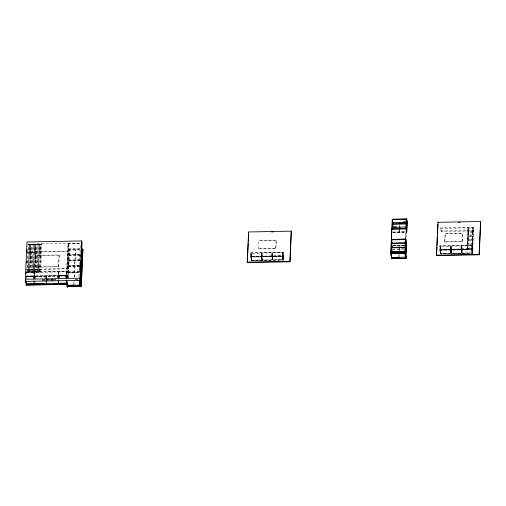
<?xml version="1.0" encoding="UTF-8"?>
<svg xmlns="http://www.w3.org/2000/svg" width="506" height="506" viewBox="0 0 506 506"><rect width="100%" height="100%" fill="white"/><g stroke="black" fill="none" stroke-linecap="round" stroke-linejoin="round"><path stroke-width="0.38" stroke-dasharray="2.53 1.9" d="M26.628 278.642L26.729 276.339M27.065 271.577L28.292 244.512M26.938 278.199L26.685 274.606M27.356 272.342L28.595 244.316L29.531 244.487L28.273 272.329L27.33 272.158M28.602 272.323L29.835 244.297L30.777 244.468L29.512 272.304L28.57 272.133M29.841 272.298L31.075 244.271L29.841 272.298L30.752 272.279L32.017 244.442L31.1 244.461M31.081 272.272L32.314 244.246L33.225 244.227L31.992 272.253L31.049 272.089M32.321 272.247L33.554 244.221L34.497 244.392L33.232 272.234L32.289 272.064M26.204 276.029L33.206 275.896L26.192 276.301M33.56 272.228L34.794 244.202L35.736 244.373L34.471 272.209L33.529 272.038M33.643 278.42L33.915 272.386L35.066 279.875M33.902 279.919L34.256 272.108L35.18 278.483M34.914 266.706L35.433 255.397L59.139 254.942L58.702 266.782L34.996 267.238L34.914 266.706L58.62 266.251L58.702 266.782M34.44 278.515L34.547 276.143M34.8 272.203L36.034 244.177L34.8 272.203L35.711 272.184L36.976 244.347L36.065 244.366M34.762 278.509L34.895 276.263M34.851 278.123L34.927 276.453M35.18 278.117L34.572 272.373L34.75 278.047M36.04 272.177L37.273 244.151L38.184 244.139L36.951 272.165L36.008 271.994M37.28 272.158L38.513 244.132L39.455 244.297L38.19 272.139L37.248 271.969M38.519 272.133L39.753 244.107L40.663 244.088L39.43 272.114L38.488 271.943M39.759 272.108L40.992 244.082L39.727 271.918L40.67 272.089L41.878 243.879L41.935 244.253L41.024 244.271M45.692 278.996L45.818 276.2L46.033 277.585M46.021 278.989L46.16 275.922L46.799 280.077M46.413 277.585L46.476 276.187L46.691 277.573M57.785 278.768L57.912 275.966L58.12 277.351M58.076 279.457L58.43 271.646L59.139 276.023M58.62 266.251L59.139 254.942M58.475 277.946L58.747 271.912L59.322 277.579M58.702 277.667L58.766 276.27M58.993 277.585L59.075 275.808M59.012 278.022L59.107 275.833L67.241 275.681M65.9 277.63L65.59 275.277L58.588 275.409M66.027 277.8L66.299 271.766L66.874 277.433M66.286 279.306L67.899 243.683L80.739 243.437M26.287 269.54L66.874 268.768L67.633 251.235L27.046 252.007M66.684 277.75L68.228 243.677L69.183 250.185M67.013 277.743L67.538 266.143L68.5 272.373L68.253 277.788M67.146 277.87L67.323 275.561L26.692 276.421M67.646 277.642L68.898 250.128L67.899 243.683M67.924 277.794L69.189 249.913L81.662 249.705M68.006 277.63L69.259 250.128M73.882 284.328L73.99 281.108M74.161 277.326L75.508 250.008M73.882 285.839L74.059 281.108M74.23 277.32L75.483 249.825M78.898 276.744L79.145 271.33M79.183 270.558L79.391 265.916L79.752 268.25M79.765 257.636L79.657 266.928M79.803 256.865L80.397 243.715M79.493 270.95L79.701 266.238M80.163 256.991L80.34 252.216M250.514 257.099L250.672 252.785L283.132 252.165L283.683 255.726L283.449 260.04L251.065 260.66L250.514 257.099L282.898 256.479L283.449 260.04M250.843 257.092L251.027 253.051L251.533 256.694L283.265 256.093L282.74 252.715L251.014 253.316M251.065 260.66L251.343 253.31L251.861 256.687L251.703 260.192L251.185 256.814M251.545 256.428L251.393 260.653L250.856 256.82L282.582 256.213L283.101 259.591L251.374 260.198M251.431 260.622L251.583 256.453L283.24 255.853M258.496 248.914L258.813 240.508L276.168 240.173L275.859 248.585L258.496 248.914L258.446 248.572L275.802 248.244L275.859 248.585M262.121 256.226L261.931 260.426L261.419 256.89L261.602 252.848L262.184 256.441L261.975 260.236M271.994 256.687L272.177 252.646L272.683 256.295M272.696 256.023L272.481 260.033M272.759 256.238L272.582 260.217L272.007 256.415M275.802 248.244L276.168 240.173M283.132 252.165L282.778 259.597L282.253 256.219L282.411 252.722L282.936 256.099M283.12 260.046L283.303 256.004L282.753 252.443L282.569 256.485L283.12 260.046L283.271 255.821M399.595 230.009L399.462 232.102M399.772 225.259L399.702 226.777L399.848 225.252M399.67 230.009L399.538 232.102M398.854 257.832L399.032 253.942M399.171 250.831L399.278 248.49M399.316 247.712L399.417 245.378L399.247 250.824M398.956 256.466L399.101 253.942M472.357 245.176L439.897 245.796L439.733 250.318L440.283 253.879L448.152 253.702M473.629 230.888L441.175 231.508L440.713 227.845L473.173 227.232L473.654 230.344L472.838 248.294L467.55 248.395L467.082 245.005L472.37 244.904L472.908 248.737L472.667 253.266L451.972 253.626M441.175 231.508L440.713 227.845M440.283 253.879L440.568 246.321L441.093 249.698L440.928 253.202L440.606 253.209M472.465 248.863L440.808 249.464L440.612 253.873L440.062 250.312L440.252 246.061L440.764 249.705L472.49 249.104L471.971 245.726L440.239 246.327M444.812 241.64L445.172 233.57L462.535 233.241L462.218 241.653L444.863 241.982L444.812 241.64L462.168 241.305L462.218 241.653M444.863 241.982L445.172 233.57M450.852 253.013L451.143 246.125L451.668 249.502L451.51 253L450.852 253.013L450.327 249.635L450.485 246.137L451.01 249.515M450.637 250.109L451.225 253.645L451.384 249.262M451.15 253.645L451.352 249.237M462.168 241.305L462.535 233.241M461.991 249.249L461.725 253.443L461.213 249.907L461.402 245.657L461.915 249.306M461.959 249.06L461.769 253.253M467.07 245.277L467.86 227.871L468.341 230.989L467.55 248.395M471.788 249.705L471.984 245.454L472.534 249.015L472.338 253.272L471.801 249.433L440.075 250.04M473.173 227.232L471.99 252.817L471.472 249.439L471.643 245.733L472.161 249.11M472.3 253.24L472.503 248.832M440.688 228.389L473.148 227.77L473.616 231.16L468.328 231.261L467.848 228.143L473.135 228.042M441.194 230.964L473.654 230.344M393.067 231.988L404.439 231.767M392.333 232.241L404.528 232.007M393.054 232.26L404.427 232.039M393.073 232.412L405.983 232.165M445.229 233.911L462.585 233.582M28.089 244.139L80.467 243.139M27.356 244.341L41.903 244.063M68.215 243.949L80.726 243.709M472.427 236.498L467.791 236.58L468.271 239.699L472.908 239.61L472.44 236.226L467.803 236.315L468.284 239.427L472.92 239.338M276.225 240.514L258.863 240.85L258.813 240.508M472.224 240.837L467.595 240.926L468.075 244.044L472.712 243.955L472.237 240.565L467.607 240.654L468.088 243.772L472.718 243.683M80.169 248.724L68.316 248.946L69.271 255.454L81.118 255.226M68.304 249.218L80.157 248.996M68.898 250.128L81.694 249.888M27.071 252.197L67.633 251.235M393.061 245.404L404.433 245.189M393.004 245.499L404.484 245.283M404.515 245.467L393.029 245.688L404.376 245.524M79.904 254.543L68.057 254.771L69.018 261.007L80.871 260.78M69.278 255.182L81.131 254.961M392.422 249.041L403.877 248.819M59.215 255.473L35.515 255.922L35.433 255.397M392.409 249.306L403.87 249.091M467.563 248.123L472.851 248.022M250.66 253.057L283.12 252.437M472.908 248.737L440.448 249.357L439.897 245.796M450.327 249.635L450.985 249.622L451.51 253M439.733 250.318L472.117 249.698L472.667 253.266M251.223 256.346L283.683 255.726M79.67 259.825L67.817 260.046L68.778 266.282L80.631 266.055M251.21 256.618L283.67 255.998L283.082 252.437M79.657 260.09L67.804 260.318L68.765 266.554L80.618 266.327M472.319 252.81L440.593 253.417L440.081 249.831L440.41 249.825L440.928 253.202M80.884 260.508L69.031 260.735L68.063 254.499L79.916 254.271L80.271 256.884M472.275 253.057L440.65 253.848L440.808 249.464M440.581 253.689L472.307 253.082M251.4 260.438L283.056 259.831M251.362 260.464L283.088 259.863M79.746 265.365L67.235 265.606L68.247 272.329L79.138 272.12M67.222 265.878L79.733 265.637M79.72 265.909L67.209 266.15L68.171 272.38L80.682 272.146M26.255 269.35L66.874 268.768M26.059 271.994L66.653 271.222L67.273 275.865L26.717 276.611L34.857 276.295M26.091 272.184L40.638 271.905M26.046 272.266L66.64 271.494M27.526 272.506L66.628 271.76L67.266 275.922L59.063 276.074M68.196 271.842L80.707 271.602M68.183 272.108L80.656 271.905M68.253 272.266L79.145 272.057M34.073 276.149L58.247 275.688L58.785 279.154M65.578 275.549L58.576 275.681L58.898 277.762M26.679 276.693L34.882 276.535M34.914 276.725L59.094 276.263L58.424 271.918M42.213 279.761L52.788 279.559M75.211 279.135L79.119 279.059M42.2 280.033L55.799 279.774L42.555 280.077M75.198 279.407L79.107 279.331M42.156 280.166L55.869 279.907M50.341 280.197L55.799 280.09M52.124 280.191L55.881 280.122M461.586 249.313L461.067 245.935L460.896 249.641L461.415 253.019L461.719 245.922L462.244 249.3L462.073 253.006L461.554 249.629M461.225 249.635L461.744 253.013M451.415 249.452L450.827 245.859L450.656 249.629L451.181 253.006M450.814 246.131L451.339 249.509M272.361 256.302L271.836 252.924L271.678 256.422L272.196 259.799L272.494 252.911L273.012 256.289L272.854 259.787L272.336 256.409M261.589 253.12L262.108 256.498M261.779 256.504L261.26 253.126L261.102 256.624L261.621 260.002L261.918 253.114L262.437 256.491L262.279 259.989L261.76 256.612M261.431 256.618L261.95 259.995M250.672 252.785L251.248 256.618M65.59 275.277L65.913 277.358M58.911 277.49L58.095 271.924L58.272 277.598M58.595 277.592L58.26 275.416L34.085 275.878L34.629 279.774M46.799 278.262L47.115 280.343M46.147 276.194L46.577 278.964M46.141 278.275L46.463 280.356M39.455 244.297L38.19 272.139M40.613 271.716L40.67 272.089M35.736 244.373L34.471 272.209M34.497 244.392L33.232 272.234M30.777 244.468L29.512 272.304M29.531 244.487L28.273 272.329M33.206 275.896L33.516 278.243M68.544 243.943L67.564 265.599L68.525 271.836L69.505 250.179L68.544 243.943M468.176 228.136L467.411 244.999L467.892 248.117L468.657 231.255L468.176 228.136M472.806 228.048L472.041 244.91L472.522 248.029L473.287 231.166L472.806 228.048M472.636 231.881L467.999 231.969L468.486 235.088L473.116 234.999L472.636 231.881M472.623 232.153L467.993 232.241L468.474 235.36L473.104 235.271L472.623 232.153M472.345 245.448L439.891 246.068L440.473 249.629L472.895 249.009L472.307 245.448"/><path stroke-width="0.76" d="M80.34 280.362L25.635 281.406L25.3 279.242L26.989 241.994L81.694 240.951L82.029 243.114L80.365 280.545L79.062 280.387M25.97 274.043L26.059 271.994M26.508 262.899L26.552 261.166M27.001 252.077L27.077 249.566M26.217 285.188L26.236 283.942L66.83 283.17L66.779 284.227L26.185 284.998L66.805 284.416M26.457 282.285L26.388 284.663L25.679 280.349M66.925 283.461L66.381 280.267M66.552 280.621L67.545 287.066L67.216 287.073L67.292 285.504M80.365 280.545L80.005 278.199L81.694 240.951M80.479 273.316L79.935 286.061L67.431 286.301M80.694 268.597L81.017 261.526M81.194 257.592L81.517 250.521M80.138 283.265L80.207 281.747M80.72 276.807L80.796 275.232M81.346 265.599L81.422 264.024M81.846 254.594L81.921 253.019M80.296 286.238L81.245 286.225L82.889 249.085L81.972 249.294M81.245 286.225L82.889 249.085M247.238 262.127L248.61 231.963L291.279 231.147L289.982 261.779L247.314 262.595L247.238 262.127L289.906 261.311L289.982 261.779M247.314 262.595L247.7 254.088M247.769 252.538L248.193 243.26M248.263 241.71L248.61 231.963M289.906 261.311L291.279 231.147M391.752 258.155L390.771 252.077L392.264 219.199L406.672 218.927L407.153 222.045L406.691 232.153L406.217 228.883L391.815 229.155L391.416 238.699M391.113 251.798L391.657 239.825L392.112 242.791M392.156 228.876L392.58 219.465L392.991 224.152M392.447 228.864L392.523 227.295M392.473 229.199L392.574 226.916M392.776 228.857L392.922 225.72M406.008 257.168L405.989 258.408L391.581 258.686L391.631 257.63L399.209 257.484M391.688 258.003L392.03 257.725M392.264 252.488L392.333 250.989M399.601 229.06L399.702 226.777L399.677 229.06M399.841 223.734L399.911 222.21M399.917 223.734L399.987 222.21M404.863 251.539L405.407 239.566L405.635 241.046M405.901 228.617L406.331 219.206L406.691 221.539M406.704 245.144L406.084 257.883L405.179 251.805L406.672 218.927M406.565 227.814L406.773 223.108M406.666 231.969L407.115 222.077M405.679 257.174L405.629 258.231L404.857 253.24M406.046 251.476L406.255 246.985M436.469 255.138L437.956 222.305L480.63 221.489L479.207 254.79L436.539 255.606L436.469 255.138L479.138 254.322L479.207 254.79M436.539 255.606L436.931 247.004M437.001 245.442L437.424 236.062M437.532 233.715L437.962 224.335M479.138 254.322L480.63 221.489M403.364 222.115L406.394 222.058L402.839 222.159M392.732 222.589L406.381 222.33M458.575 222.381L460.156 222.349M406.128 223.639L392.378 223.899L392.858 227.017L396.679 226.947M405.837 227.042L392.852 227.289L392.365 224.171L406.116 223.911L406.356 225.467M391.827 228.883L406.229 228.611L406.71 231.729L406.381 231.729M271.595 231.995L273.177 231.963M391.34 239.559L405.749 239.287M81.586 248.946L81.915 248.939L80.264 286.054L81.213 286.035M391.505 243.114L405.255 242.855M405.059 247.194L391.309 247.459L391.998 251.899M405.047 247.466L391.296 247.731L391.986 252.171M390.784 251.805L405.192 251.533L406.103 257.453L405.774 257.459M390.771 252.077L405.179 251.805M390.828 252.45L392.346 252.424M404.908 252.184L405.236 252.178M405.249 257.181L391.6 257.44L391.555 258.496L405.957 258.224M25.3 279.242L80.005 278.199M27.046 284.119L43.44 283.803M53.585 283.613L66.855 283.36M26.666 284.227L26.337 284.233L25.8 280.773M67.507 285.428L73.762 285.308M79.967 286.244L67.456 286.485L67.475 285.245L80.011 285.194M437.956 222.305L438.032 222.773M407.14 222.317L406.66 219.199L392.251 219.471L392.612 221.811M406.691 245.416L405.761 239.015L391.385 239.477M406.647 245.48L405.736 239.559L391.328 239.831L391.555 241.311M405.584 245.347L405.243 243.12L391.499 243.386L392.182 247.826M405.989 258.408L405.161 253.044L390.752 253.323L391.581 258.686M405.236 254.322L405.565 256.46M391.853 245.334L392.194 247.554M391.271 253.158L391.878 258.49L391.113 253.5M79.24 279.837L79.948 284.783M66.722 280.349L67.564 285.801M66.223 280.628L67.216 287.073M58.171 280.425L58.709 283.885M46.084 280.653L46.514 283.423M33.997 280.887L34.528 284.347M390.803 252.266L390.784 253.506L405.186 253.234L405.205 251.988L390.803 252.266M80.239 285.89L79.91 285.896L80.056 286.826L80.384 286.82L80.239 285.89"/></g></svg>
